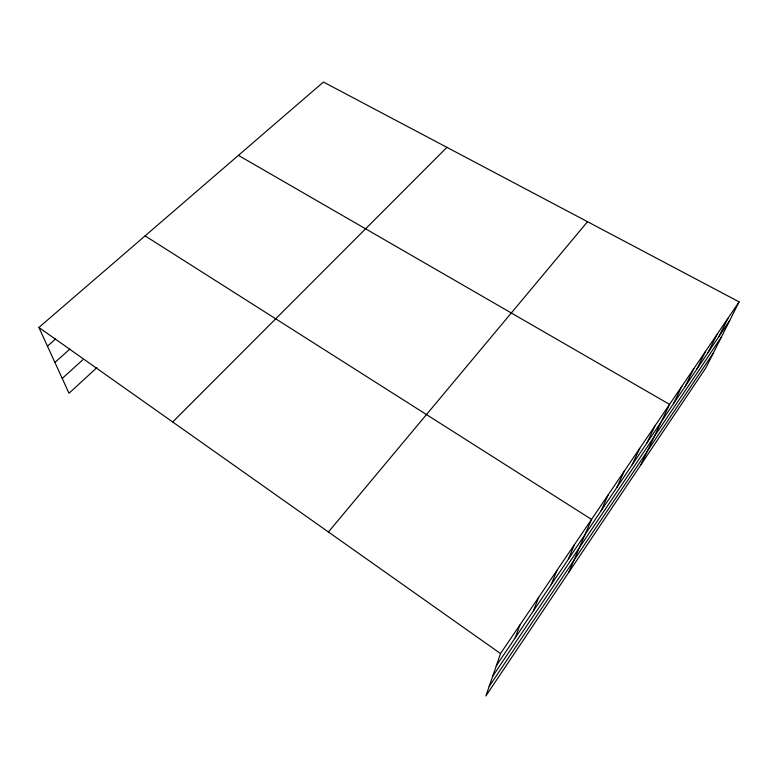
<?xml version="1.0" encoding="UTF-8"?>
<svg xmlns="http://www.w3.org/2000/svg" width="778" height="778" viewBox="0 0 778 778"><rect width="100%" height="100%" fill="white"/><g stroke="black" fill="none" stroke-linecap="round" stroke-linejoin="round"><path stroke-width="1.17" d="M739.1 301.874L500.526 653.569L485.89 695.96L705.918 367.78L739.1 301.874L323.434 82.04L38.9 327.47L69.009 393.26L96.978 367.547M515.182 637.872L519.928 624.977M533.455 610.837L538.697 597.31M551.164 584.638L556.873 570.517M568.339 559.236L574.475 544.561M568.679 572.472L591.543 519.403L145.097 235.87M601.17 510.669L608.095 495.012M616.876 487.436L624.15 471.342M632.135 464.874L639.73 448.361M646.956 442.945L654.862 426.062M640.78 464.943L669.566 404.385L238.418 155.367M673.427 403.782L681.859 386.267M685.204 386.365L693.85 368.577M696.718 369.336L705.568 351.316M707.961 352.706L717.005 334.452M718.95 336.446L728.179 317.978M489.138 686.546L713.416 352.891M496.315 665.774L729.696 320.546M492.678 676.296L721.498 336.845M328.413 531.987L587.526 221.711M172.687 421.977L446.932 147.353M62.23 378.439L82.75 359.835M54.907 362.441L69.855 349.098M47.448 346.152L55.588 339.004M38.9 327.47L500.526 653.569"/></g></svg>
